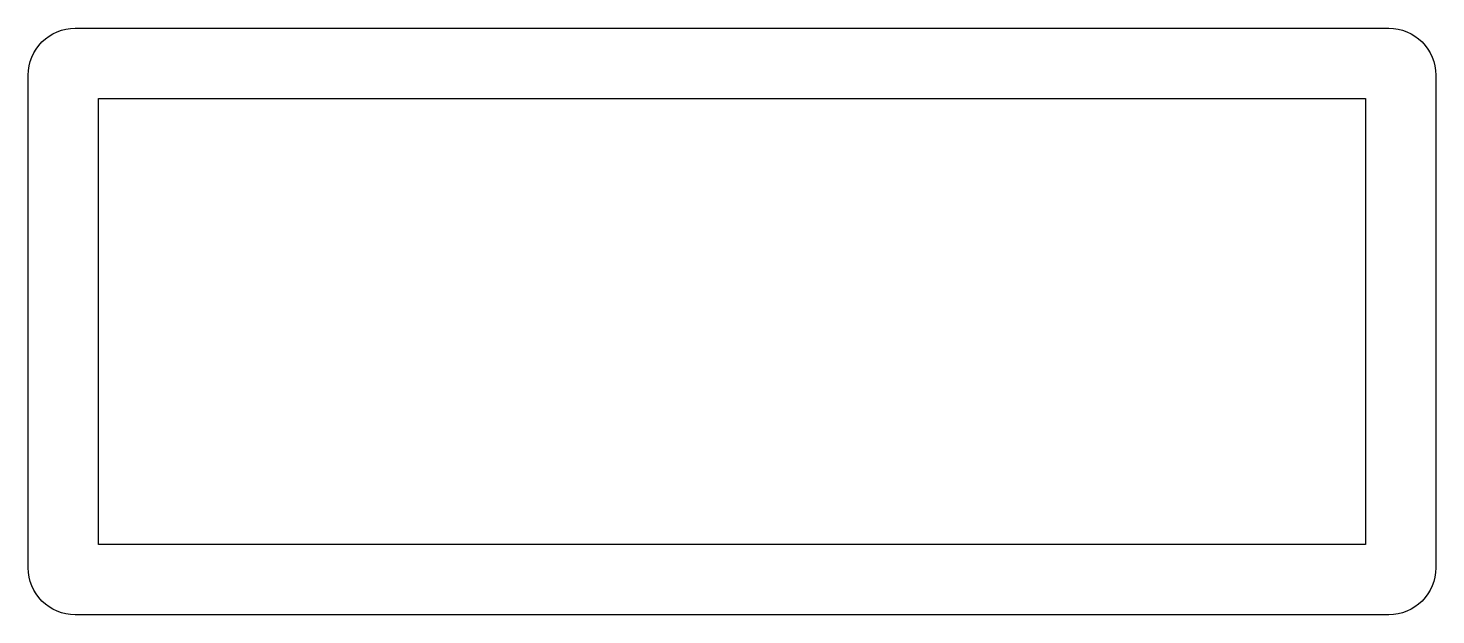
# Model space of a CAD drawing. Extents: x 128.6 to 188.6, y 196.7 to 221.7.
import ezdxf

# ---------------------------------------------------------------- set-up
doc = ezdxf.new("R2010")
doc.units = 0
doc.header["$LTSCALE"] = 15
doc.layers.get('0').update_dxf_attribs({"linetype": 'CONTINUOUS'})

msp = doc.modelspace()

# ---------------------------------------------------------------- linework, layer by layer
at = {"linetype": 'CONTINUOUS', "ltscale": 0.05}
msp.add_lwpolyline([(130.557, 196.659, -0.414214), (128.557, 198.659), (128.557, 219.659, -0.414214), (130.557, 221.659), (186.557, 221.659, -0.414214), (188.557, 219.659), (188.557, 198.659, -0.414214), (186.557, 196.659)], format="xyb", close=True, dxfattribs=at)
msp.add_lwpolyline([(185.557, 218.659), (185.557, 199.659), (131.557, 199.659), (131.557, 218.659)], close=True, dxfattribs=at)

doc.saveas('drawing.dxf')
